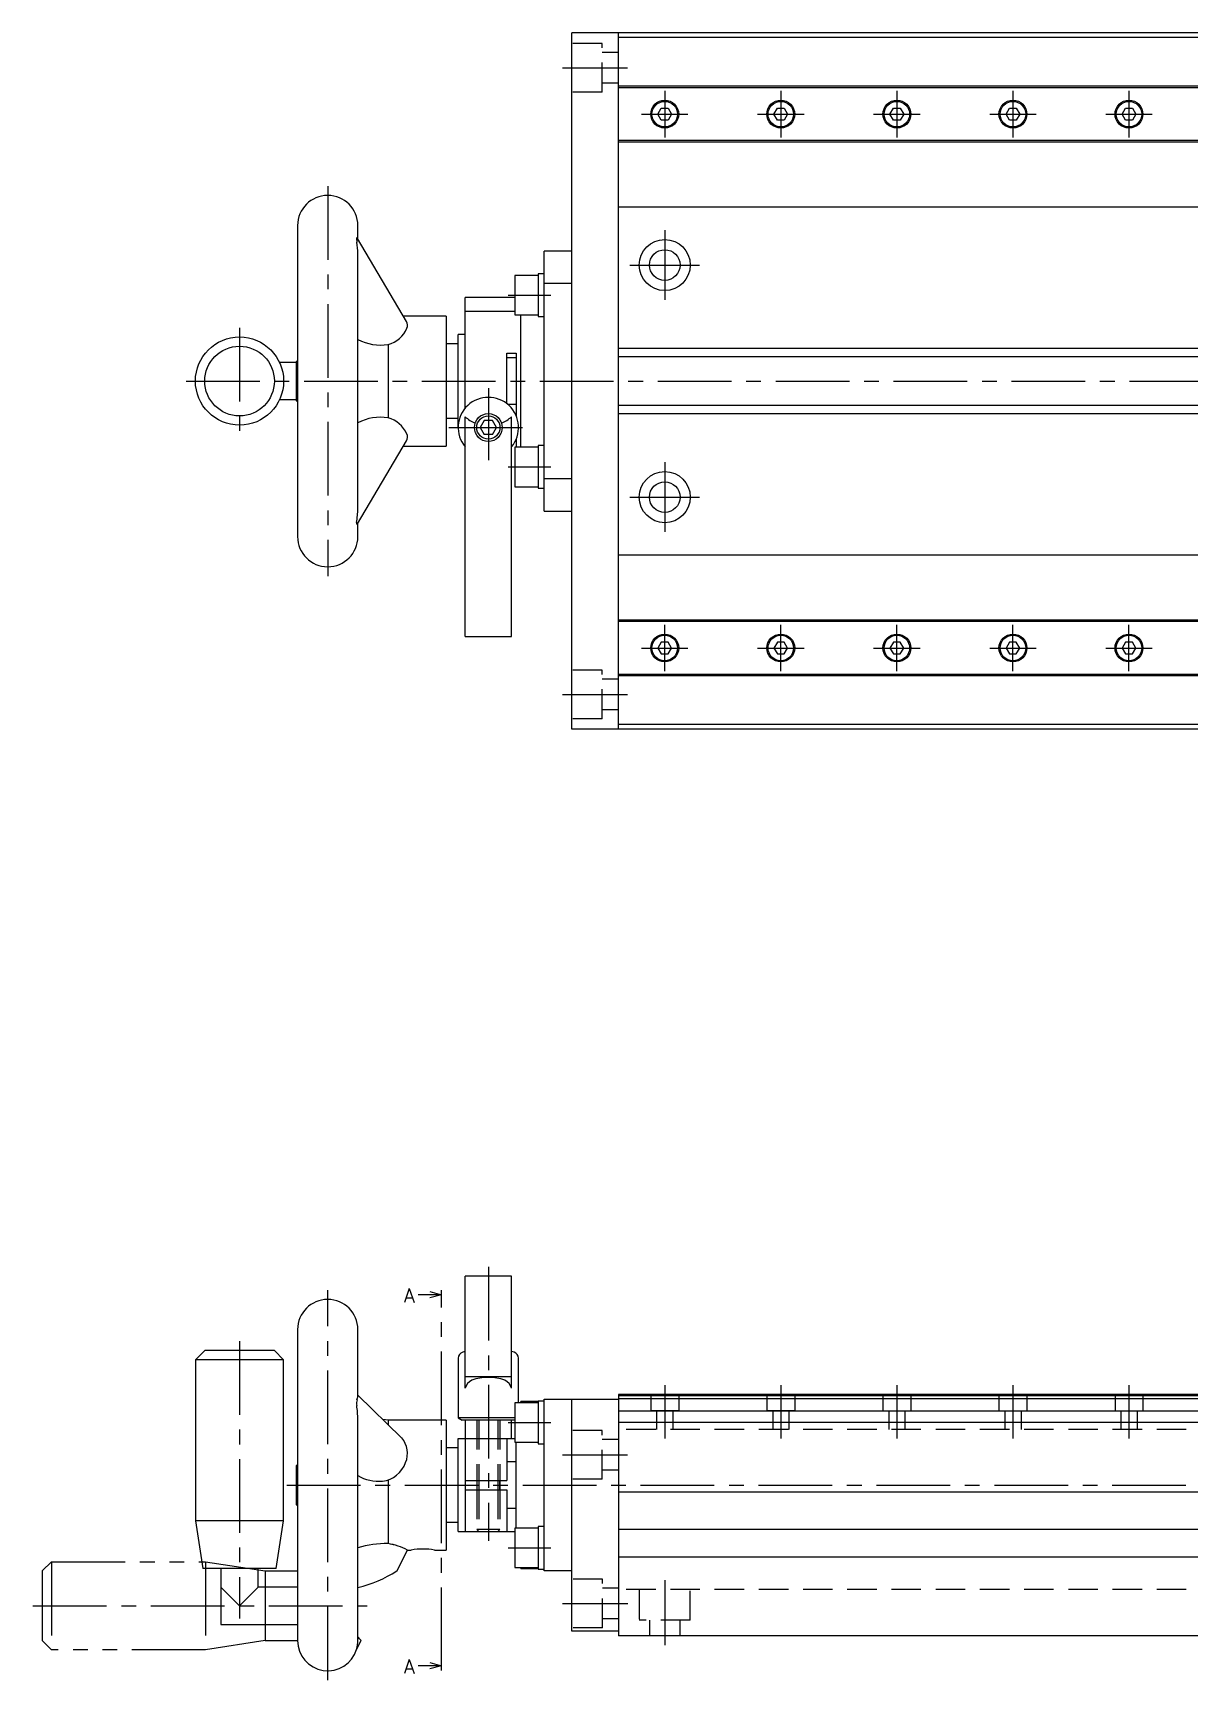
# Model space of a CAD drawing. Extents: x -2 to 749, y -8 to 363.
# Drawn here: x 251.3 to 500.3, y 8 to 362.8 of the extents above; entities that cross this region are included whole.
import ezdxf

# ---------------------------------------------------------------- set-up
doc = ezdxf.new("R2010")
doc.units = 0
doc.header["$LTSCALE"] = 0.5
for name, pattern in [('CENTER', [50.8, 31.75, -6.35, 6.35, -6.35]), ('DASHED', [19.05, 12.7, -6.35]), ('PHANTOM', [63.5, 31.75, -6.35, 6.35, -6.35, 6.35, -6.35])]:
    doc.linetypes.add(name, pattern=pattern)
for name, color, linetype in [('MSM_CENTER', 1, 'CENTER'), ('MSM_CONTINUOUS', 7, 'CONTINUOUS'), ('MSM_DASHED', 4, 'DASHED'), ('MSM_IMAGINARY', 6, 'PHANTOM'), ('MSM_NARROW', 5, 'CONTINUOUS'), ('MSM_PART_NUMBER', 7, 'CONTINUOUS')]:
    doc.layers.add(name, color=color, linetype=linetype)
doc.styles.get("Standard").update_dxf_attribs({"font": 'txt.shx', "height": 3, "bigfont": 'bigfont.shx'})

msp = doc.modelspace()

# ---------------------------------------------------------------- linework, layer by layer
at = {"layer": 'MSM_CENTER'}
for p, q in [((365.36, 355.32), (379.36, 355.32)), ((387.36, 350.32), (387.36, 340.32)), ((412.36, 350.32), (412.36, 340.32)), ((437.36, 350.32), (437.36, 340.32)), ((462.36, 350.32), (462.36, 340.32)), ((487.36, 350.32), (487.36, 340.32)), ((382.36, 345.32), (392.36, 345.32)), ((407.36, 345.32), (417.36, 345.32)), ((432.36, 345.32), (442.36, 345.32)), ((457.36, 345.32), (467.36, 345.32)), ((482.36, 345.32), (492.36, 345.32)), ((314.76, 329.82), (314.76, 245.82)), ((387.36, 320.32), (387.36, 305.32)), ((379.86, 312.82), (394.86, 312.82)), ((353.6, 306.32), (362.85, 306.32)), ((295.76, 299.32), (295.76, 276.32)), ((284.26, 287.82), (749.36, 287.82)), ((349.36, 286.32), (349.36, 270.82)), ((340.86, 277.82), (358.36, 277.82)), ((387.36, 270.32), (387.36, 255.32)), ((353.6, 269.32), (362.85, 269.32)), ((379.86, 262.82), (394.86, 262.82)), ((387.36, 225.32), (387.36, 235.32)), ((412.36, 225.32), (412.36, 235.32)), ((437.36, 225.32), (437.36, 235.32)), ((462.36, 225.32), (462.36, 235.32)), ((487.36, 225.32), (487.36, 235.32)), ((382.36, 230.32), (392.36, 230.32)), ((407.36, 230.32), (417.36, 230.32)), ((432.36, 230.32), (442.36, 230.32)), ((457.36, 230.32), (467.36, 230.32)), ((482.36, 230.32), (492.36, 230.32)), ((365.36, 220.32), (379.36, 220.32)), ((349.36, 97), (349.36, 38)), ((314.76, 8), (314.76, 92)), ((339.26, 12.08), (339.26, 90)), ((295.76, 81), (295.76, 21.25)), ((387.36, 71.5), (387.36, 60)), ((412.36, 71.5), (412.36, 60)), ((437.36, 71.5), (437.36, 60)), ((462.36, 71.5), (462.36, 60)), ((487.36, 71.5), (487.36, 60)), ((353.6, 63.5), (362.85, 63.5)), ((365.36, 56.5), (379.36, 56.5)), ((305.96, 50), (749.36, 50)), ((353.6, 36.5), (362.85, 36.5)), ((387.36, 29.5), (387.36, 15.5)), ((251.26, 24), (323.26, 24)), ((365.36, 24.5), (379.41, 24.5))]:
    msp.add_line(p, q, dxfattribs=at)
at = {"layer": 'MSM_CONTINUOUS'}
for p, q in [((377.36, 362.82), (367.36, 362.82)), ((367.36, 212.82), (367.36, 362.82)), ((377.36, 212.82), (377.36, 362.82)), ((377.36, 362.77), (377.41, 362.77)), ((747.36, 362.82), (377.41, 362.82)), ((377.41, 362.82), (377.41, 362.77)), ((512.36, 361.82), (377.36, 361.82)), ((512.36, 351.32), (377.36, 351.32)), ((512.36, 351.02), (377.36, 351.02)), ((385.88, 345.32), (386.62, 346.6)), ((386.62, 344.04), (385.88, 345.32)), ((386.62, 346.6), (388.09, 346.6)), ((388.09, 346.6), (388.83, 345.32)), ((388.83, 345.32), (388.09, 344.04)), ((410.88, 345.32), (411.62, 346.6)), ((411.62, 344.04), (410.88, 345.32)), ((411.62, 346.6), (413.09, 346.6)), ((413.09, 346.6), (413.83, 345.32)), ((413.83, 345.32), (413.09, 344.04)), ((435.88, 345.32), (436.62, 346.6)), ((436.62, 344.04), (435.88, 345.32)), ((436.62, 346.6), (438.09, 346.6)), ((438.09, 346.6), (438.83, 345.32)), ((438.83, 345.32), (438.09, 344.04)), ((460.88, 345.32), (461.62, 346.6)), ((461.62, 344.04), (460.88, 345.32)), ((461.62, 346.6), (463.09, 346.6)), ((463.09, 346.6), (463.83, 345.32)), ((463.83, 345.32), (463.09, 344.04)), ((485.88, 345.32), (486.62, 346.6)), ((486.62, 344.04), (485.88, 345.32)), ((486.62, 346.6), (488.09, 346.6)), ((488.09, 346.6), (488.83, 345.32)), ((488.83, 345.32), (488.09, 344.04)), ((388.09, 344.04), (386.62, 344.04)), ((413.09, 344.04), (411.62, 344.04)), ((438.09, 344.04), (436.62, 344.04)), ((463.09, 344.04), (461.62, 344.04)), ((488.09, 344.04), (486.62, 344.04)), ((512.36, 339.62), (377.36, 339.62)), ((512.36, 339.32), (377.36, 339.32)), ((512.36, 325.32), (377.36, 325.32)), ((308.26, 321.32), (308.26, 254.32)), ((321.26, 318.41), (321.26, 321.32)), ((331.75, 300.67), (321.16, 318.57)), ((361.36, 259.82), (361.36, 315.82)), ((367.36, 315.82), (361.36, 315.82)), ((321.26, 260.34), (321.26, 315.28)), ((355.06, 310.57), (355.06, 302.07)), ((360.06, 310.57), (355.06, 310.57)), ((360.06, 310.92), (360.06, 301.72)), ((361.36, 310.92), (360.06, 310.92)), ((367.36, 308.83), (361.36, 308.83)), ((344.36, 281.97), (344.36, 305.82)), ((355.06, 305.82), (344.36, 305.82)), ((340.26, 301.82), (331.07, 301.82)), ((340.26, 301.82), (340.26, 273.82)), ((355.06, 302.78), (344.36, 302.78)), ((355.06, 302.07), (360.06, 302.07)), ((356.36, 273.57), (356.36, 302.07)), ((360.06, 301.72), (361.36, 301.72)), ((327.76, 295.71), (327.76, 279.92)), ((342.86, 295.82), (340.26, 295.82)), ((342.86, 277.82), (342.86, 297.82)), ((344.36, 297.82), (342.86, 297.82)), ((512.36, 294.82), (377.36, 294.82)), ((307.96, 291.82), (304.37, 291.82)), ((307.96, 292.07), (307.96, 283.57)), ((308.26, 292.07), (307.96, 292.07)), ((353.36, 282.94), (353.36, 293.82)), ((353.36, 293.82), (355.36, 293.82)), ((355.36, 292.82), (353.36, 292.82)), ((355.36, 293.82), (355.36, 280.32)), ((304.37, 283.82), (307.96, 283.82)), ((307.96, 283.57), (308.26, 283.57)), ((353.51, 282.82), (355.36, 282.82)), ((377.36, 280.82), (512.36, 280.82)), ((340.26, 279.82), (342.86, 279.82)), ((344.36, 232.82), (344.36, 280.15)), ((348.49, 279.32), (347.62, 277.82)), ((347.62, 277.82), (348.49, 276.32)), ((350.22, 279.32), (348.49, 279.32)), ((351.09, 277.82), (350.22, 279.32)), ((350.22, 276.32), (351.09, 277.82)), ((354.36, 232.82), (354.36, 280.15)), ((321.16, 257.06), (331.75, 274.96)), ((331.07, 273.82), (340.26, 273.82)), ((350.22, 276.32), (348.49, 276.32)), ((355.06, 273.57), (355.06, 265.07)), ((360.06, 273.57), (355.06, 273.57)), ((355.36, 275.32), (355.36, 273.57)), ((360.06, 273.92), (360.06, 264.72)), ((361.36, 273.92), (360.06, 273.92)), ((361.36, 266.8), (367.36, 266.8)), ((355.06, 265.07), (360.06, 265.07)), ((360.06, 264.72), (361.36, 264.72)), ((361.36, 259.82), (367.36, 259.82)), ((321.26, 254.32), (321.26, 257.22)), ((512.36, 250.32), (377.36, 250.32)), ((512.36, 236.32), (377.36, 236.32)), ((512.36, 236.02), (377.36, 236.02)), ((344.36, 232.82), (354.36, 232.82)), ((386.62, 231.6), (385.88, 230.32)), ((388.09, 231.6), (386.62, 231.6)), ((388.83, 230.32), (388.09, 231.6)), ((411.62, 231.6), (410.88, 230.32)), ((413.09, 231.6), (411.62, 231.6)), ((413.83, 230.32), (413.09, 231.6)), ((436.62, 231.6), (435.88, 230.32)), ((438.09, 231.6), (436.62, 231.6)), ((438.83, 230.32), (438.09, 231.6)), ((461.62, 231.6), (460.88, 230.32)), ((463.09, 231.6), (461.62, 231.6)), ((463.83, 230.32), (463.09, 231.6)), ((486.62, 231.6), (485.88, 230.32)), ((488.09, 231.6), (486.62, 231.6)), ((488.83, 230.32), (488.09, 231.6)), ((385.88, 230.32), (386.62, 229.04)), ((386.62, 229.04), (388.09, 229.04)), ((388.09, 229.04), (388.83, 230.32)), ((410.88, 230.32), (411.62, 229.04)), ((411.62, 229.04), (413.09, 229.04)), ((413.09, 229.04), (413.83, 230.32)), ((435.88, 230.32), (436.62, 229.04)), ((436.62, 229.04), (438.09, 229.04)), ((438.09, 229.04), (438.83, 230.32)), ((460.88, 230.32), (461.62, 229.04)), ((461.62, 229.04), (463.09, 229.04)), ((463.09, 229.04), (463.83, 230.32)), ((485.88, 230.32), (486.62, 229.04)), ((486.62, 229.04), (488.09, 229.04)), ((488.09, 229.04), (488.83, 230.32)), ((512.36, 224.62), (377.36, 224.62)), ((512.36, 224.32), (377.36, 224.32)), ((512.36, 213.82), (377.36, 213.82)), ((377.36, 212.82), (367.36, 212.82)), ((377.41, 212.87), (377.36, 212.87)), ((377.41, 212.87), (377.41, 212.82)), ((747.36, 212.82), (377.41, 212.82)), ((344.36, 70.86), (344.36, 95)), ((354.36, 95), (344.36, 95)), ((354.36, 70.86), (354.36, 95)), ((308.26, 83.5), (308.26, 16.5)), ((321.26, 69.17), (321.26, 83.5)), ((288.26, 79), (286.26, 77)), ((303.26, 79), (288.26, 79)), ((305.26, 77), (303.26, 79)), ((305.26, 77), (286.26, 77)), ((286.26, 77), (286.26, 42.33)), ((305.26, 42.33), (305.26, 77)), ((342.86, 77.37), (342.86, 64.5)), ((355.86, 67.75), (355.86, 77.37)), ((344.36, 73.42), (354.36, 73.42)), ((330.68, 60.15), (321.26, 69.35)), ((360.06, 67.75), (355.06, 67.75)), ((355.06, 67.75), (355.06, 59.25)), ((356.36, 67.75), (356.36, 68)), ((360.06, 68), (356.36, 68)), ((361.36, 68.1), (360.06, 68.1)), ((360.06, 68.1), (360.06, 58.9)), ((361.36, 31.5), (361.36, 68.5)), ((361.36, 68.5), (377.36, 68.5)), ((367.36, 18.5), (367.36, 68.5)), ((515.91, 69.5), (377.36, 69.5)), ((377.36, 69.5), (377.36, 17.5)), ((515.91, 69.2), (377.36, 69.2)), ((515.41, 68.55), (377.36, 68.55)), ((321.26, 16.62), (321.26, 64.2)), ((327.76, 64), (326.64, 64.1)), ((340.26, 64), (327.76, 64)), ((327.76, 64), (327.76, 63.01)), ((340.26, 64), (340.26, 36)), ((355.06, 64.5), (342.86, 64.5)), ((342.86, 64.5), (343.72, 64)), ((354.99, 64), (343.72, 64)), ((344.36, 64), (344.36, 40)), ((354.36, 60), (354.36, 64)), ((354.99, 64), (355.06, 64.04)), ((515.41, 65.95), (377.36, 65.95)), ((747.36, 63.5), (377.36, 63.5)), ((342.86, 58), (340.26, 58)), ((342.86, 60), (355.06, 60)), ((342.86, 40), (342.86, 60)), ((353.36, 60), (353.36, 51)), ((355.06, 59.25), (360.06, 59.25)), ((355.36, 40.75), (355.36, 59.25)), ((360.06, 58.9), (361.36, 58.9)), ((308.26, 54.25), (307.96, 54.25)), ((307.96, 54.25), (307.96, 45.75)), ((355.36, 55), (353.36, 55)), ((327.76, 51.06), (327.76, 37.38)), ((344.36, 51), (353.36, 51)), ((346.86, 51), (346.86, 49)), ((346.86, 51), (346.86, 49)), ((351.86, 49), (351.86, 51)), ((351.86, 51), (351.86, 49)), ((344.36, 49), (353.36, 49)), ((353.36, 49), (353.36, 40)), ((747.36, 48.5), (377.36, 48.5)), ((377.41, 47.81), (377.36, 47.81)), ((377.41, 47.81), (377.41, 40.5)), ((307.96, 45.75), (308.26, 45.75)), ((353.36, 45), (355.36, 45)), ((305.26, 42.33), (286.26, 42.33)), ((286.26, 42.33), (287.87, 32)), ((303.64, 32), (305.26, 42.33)), ((340.26, 42), (342.86, 42)), ((342.86, 40), (355.06, 40)), ((360.06, 40.75), (355.06, 40.75)), ((355.06, 40.75), (355.06, 32.25)), ((361.36, 41.1), (360.06, 41.1)), ((360.06, 41.1), (360.06, 31.9)), ((377.36, 40.5), (747.36, 40.5)), ((329.63, 31.49), (331.94, 36)), ((331.92, 36), (332.76, 36)), ((337.75, 36), (340.26, 36)), ((303.64, 32), (287.87, 32)), ((291.76, 32), (291.76, 20)), ((299.76, 28), (299.76, 32)), ((355.06, 32.25), (360.06, 32.25)), ((356.36, 32), (356.36, 32.25)), ((356.36, 32), (360.06, 32)), ((747.36, 34.5), (377.36, 34.5)), ((377.41, 34.5), (377.41, 17.5)), ((360.06, 31.9), (361.36, 31.9)), ((367.36, 31.5), (361.36, 31.5)), ((291.76, 28), (295.76, 24)), ((295.76, 24), (299.76, 28)), ((308.26, 28), (299.76, 28)), ((291.76, 20), (308.26, 20)), ((377.36, 18.5), (367.36, 18.5)), ((320.97, 14.6), (321.95, 16.51)), ((747.36, 17.5), (377.36, 17.5))]:
    msp.add_line(p, q, dxfattribs=at)
for centre, radius in [((387.36, 345.32), 3), ((387.36, 345.32), 2.75), ((412.36, 345.32), 3), ((412.36, 345.32), 2.75), ((437.36, 345.32), 3), ((437.36, 345.32), 2.75), ((462.36, 345.32), 3), ((462.36, 345.32), 2.75), ((487.36, 345.32), 3), ((487.36, 345.32), 2.75), ((387.36, 312.82), 5.5), ((387.36, 312.82), 3.3), ((295.76, 287.82), 9.5), ((295.76, 287.82), 7.5), ((349.36, 277.82), 3), ((349.36, 277.82), 2.5), ((387.36, 262.82), 5.5), ((387.36, 262.82), 3.3), ((387.36, 230.32), 3), ((387.36, 230.32), 2.75), ((412.36, 230.32), 3), ((412.36, 230.32), 2.75), ((437.36, 230.32), 3), ((437.36, 230.32), 2.75), ((462.36, 230.32), 3), ((462.36, 230.32), 2.75), ((487.36, 230.32), 3), ((487.36, 230.32), 2.75)]:
    msp.add_circle(centre, radius, dxfattribs=at)
for centre, radius, start, end in [((314.76, 321.32), 6.5, 0, 180), ((321.08, 318.58), 0.105, 119.5237, 192.7518), ((324.8, 318.49), 3.82, 178.9565, 191.624), ((321.03, 318.54), 0.137, 15.5371, 88.8315), ((304.83, 315.17), 16.42, 0.3761, 8.9123), ((326.19, 301.62), 6.12, 284.838, 336.9554), ((330.12, 299.87), 1.82, 339.2395, 26.0668), ((326.1, 305.94), 10.36, 242.071, 279.2121), ((349.36, 277.82), 6.5, 320.2849, 219.7151), ((326.13, 269.5), 10.54, 81.1232, 117.5922), ((326.18, 274.02), 6.1, 23.179, 75.0593), ((349.21, 285.42), 7.17, 227.3401, 247.8909), ((349.5, 285.42), 7.17, 292.1091, 312.6599), ((330.28, 275.74), 1.66, 332.1502, 24.6074), ((299.32, 260.82), 21.94, 350.9015, 358.8001), ((321.57, 257.21), 0.605, 166.8529, 201.0635), ((321.04, 257.12), 0.132, 255.0898, 332.3351), ((314.76, 254.32), 6.5, 180, 0), ((314.76, 83.5), 6.5, 0, 180), ((344.16, 77.37), 1.3, 104.5706, 180), ((349.36, 57.36), 21.97, 103.1548, 104.5706), ((349.36, 57.36), 21.97, 75.4294, 76.8452), ((354.56, 77.37), 1.3, 0, 75.4294), ((347.07, 70.07), 2.83, 117.0443, 163.788), ((349.36, 62.46), 10.74, 70.5029, 109.4376), ((351.71, 70.14), 2.74, 15.2925, 63.2952), ((323.9, 67.64), 2.93, 165.4627, 189.7259), ((318.45, 69.44), 2.82, 337.8795, 354.6284), ((296.97, 63.65), 24.29, 1.2949, 8.2757), ((326.86, 56.82), 5.07, 337.2192, 41.0113), ((325.72, 56.95), 6.18, 277.675, 340.2091), ((325.88, 60.2), 9.39, 240.4048, 274.0424), ((327.25, 16.83), 20.56, 88.5832, 106.9784), ((325.49, 23.5), 14.07, 62.7193, 80.7314), ((325.68, 24.14), 13.41, 62.2393, 81.0895), ((335.26, 22.22), 14, 79.7135, 100.2865), ((314.84, 54.75), 27.56, 283.4615, 302.4639), ((314.76, 16.5), 6.5, 180, 342.9891), ((313.78, 16.64), 7.48, 344.0942, 359.8778), ((301.43, 0.05), 26.29, 38.7334, 41.0812)]:
    msp.add_arc(centre, radius, start, end, dxfattribs=at)
at = {"layer": 'MSM_DASHED'}
for p, q in [((373.88, 360.57), (367.28, 360.57)), ((373.88, 350.07), (373.88, 360.57)), ((377.28, 358.62), (373.88, 358.62)), ((377.28, 352.02), (373.88, 352.02)), ((373.88, 350.07), (367.28, 350.07)), ((373.88, 225.57), (367.28, 225.57)), ((373.88, 215.07), (373.88, 225.57)), ((377.28, 223.62), (373.88, 223.62)), ((377.28, 217.02), (373.88, 217.02)), ((373.88, 215.07), (367.28, 215.07)), ((384.36, 69.5), (384.36, 66)), ((390.36, 69.5), (390.36, 66)), ((409.36, 69.5), (409.36, 66)), ((415.36, 69.5), (415.36, 66)), ((434.36, 69.5), (434.36, 66)), ((440.36, 69.5), (440.36, 66)), ((459.36, 69.5), (459.36, 66)), ((465.36, 69.5), (465.36, 66)), ((484.36, 69.5), (484.36, 66)), ((490.36, 69.5), (490.36, 66)), ((346.86, 64), (346.86, 51)), ((347.29, 64), (347.29, 51)), ((351.42, 64), (351.42, 51)), ((351.86, 64), (351.86, 51)), ((390.36, 66), (384.36, 66)), ((385.61, 66), (385.61, 62)), ((389.11, 66), (389.11, 62)), ((415.36, 66), (409.36, 66)), ((410.61, 66), (410.61, 62)), ((414.11, 66), (414.11, 62)), ((434.36, 66), (440.36, 66)), ((435.61, 66), (435.61, 62)), ((439.11, 66), (439.11, 62)), ((459.36, 66), (465.36, 66)), ((460.61, 66), (460.61, 62)), ((464.11, 66), (464.11, 62)), ((484.36, 66), (490.36, 66)), ((485.61, 66), (485.61, 62)), ((489.11, 66), (489.11, 62)), ((373.88, 61.75), (367.28, 61.75)), ((373.88, 51.25), (373.88, 61.75)), ((747.36, 62), (377.36, 62)), ((377.28, 59.8), (373.88, 59.8)), ((373.88, 51.25), (367.28, 51.25)), ((377.28, 53.2), (373.88, 53.2)), ((346.86, 49), (346.86, 40)), ((347.29, 49), (347.29, 40)), ((351.42, 49), (351.42, 40)), ((351.86, 49), (351.86, 40)), ((351.86, 40.43), (346.86, 40.43)), ((346.86, 40.43), (347.29, 40)), ((351.42, 40), (351.86, 40.43)), ((373.96, 29.75), (367.36, 29.75)), ((373.96, 19.25), (373.96, 29.75)), ((377.36, 27.8), (373.96, 27.8)), ((747.36, 27.5), (377.36, 27.5)), ((381.86, 27.5), (381.86, 20.9)), ((392.86, 20.9), (392.86, 27.5)), ((373.96, 19.25), (367.36, 19.25)), ((377.36, 21.2), (373.96, 21.2)), ((392.86, 20.9), (381.86, 20.9)), ((384.06, 20.9), (384.06, 17.5)), ((390.66, 17.5), (390.66, 20.9))]:
    msp.add_line(p, q, dxfattribs=at)
at = {"layer": 'MSM_IMAGINARY'}
for p, q in [((255.26, 33.5), (253.26, 31.5)), ((255.26, 33.5), (255.26, 14.5)), ((255.26, 33.5), (288.46, 33.5)), ((288.46, 33.5), (288.46, 14.5)), ((288.46, 33.5), (301.26, 31.5)), ((253.26, 31.5), (253.26, 16.5)), ((301.26, 31.5), (301.26, 16.5)), ((301.26, 31.5), (308.26, 31.5)), ((253.26, 16.5), (255.26, 14.5)), ((288.46, 14.5), (255.26, 14.5)), ((301.26, 16.5), (288.46, 14.5)), ((301.26, 16.5), (308.26, 16.5))]:
    msp.add_line(p, q, dxfattribs=at)
at = {"layer": 'MSM_NARROW'}
for p, q in [((512.36, 293.07), (377.36, 293.07)), ((512.36, 282.57), (377.36, 282.57)), ((347.29, 51), (347.29, 49)), ((351.42, 51), (351.42, 49))]:
    msp.add_line(p, q, dxfattribs=at)
at = {"layer": 'MSM_PART_NUMBER'}
for p, q in [((339.26, 91), (334.26, 91)), ((336.76, 91.67), (339.26, 91)), ((339.26, 91), (336.76, 90.33)), ((339.26, 90), (339.26, 92)), ((339.26, 11.08), (334.26, 11.08)), ((336.76, 11.75), (339.26, 11.08)), ((339.26, 11.08), (336.76, 10.41)), ((339.26, 10.08), (339.26, 12.08))]:
    msp.add_line(p, q, dxfattribs=at)

# ---------------------------------------------------------------- texts
for p in [(331.16, 89.35), (331.16, 9.42)]:
    msp.add_text('A', height=3, dxfattribs=at).set_placement(p)

doc.saveas('drawing.dxf')
